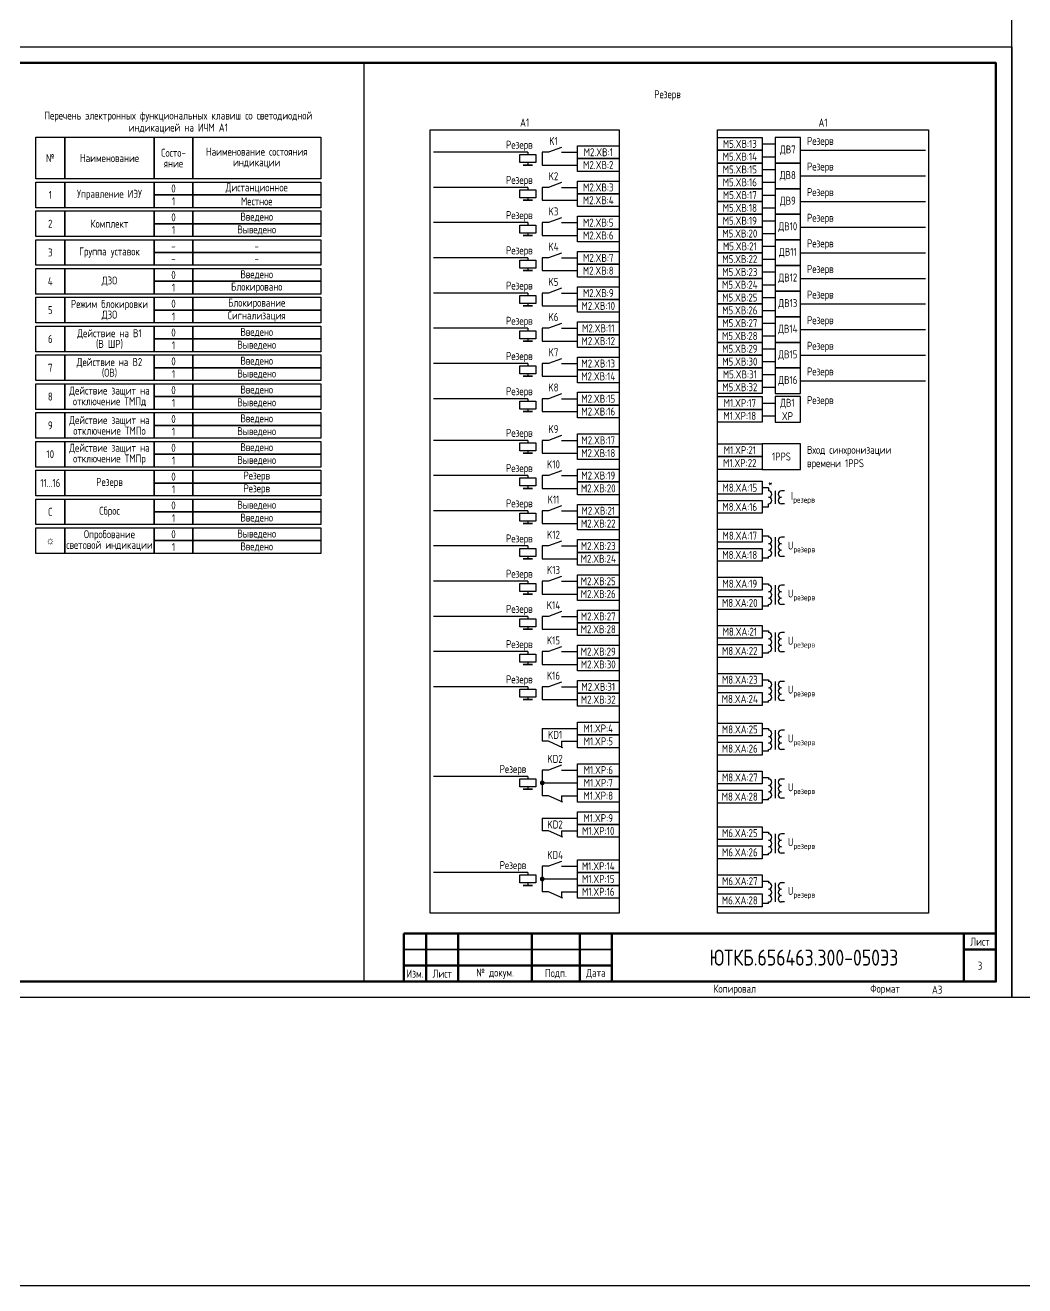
# Model space of a CAD drawing. Header units: millimetres. Extents: x -921 to 2149, y -90 to 586.
# Drawn here: x 951.7 to 1264, y -90 to 303.8 of the extents above; entities that cross this region are included whole.
import ezdxf

# ---------------------------------------------------------------- set-up
doc = ezdxf.new("R2010")
doc.units = ezdxf.units.MM
doc.styles.add('Gost_type_A', font='GOST_A.TTF')

# ---------------------------------------------------------------- blocks, each defined once
blk = doc.blocks.new('Формат_А3')
blk.add_lwpolyline([(-420, 297), (0, 297), (0, 0), (-420, 0)], close=True)
at = {"lineweight": 50}
blk.add_lwpolyline([(-400, 292), (-5, 292), (-5, 5), (-400, 5)], close=True, dxfattribs=at)
blk = doc.blocks.new('Штамп малый нижний')
at = {"lineweight": 50}
for points in [[(-185, 15), (-178, 15), (-178, 5), (-185, 5)], [(-178, 15), (-168, 15), (-168, 5), (-178, 5)], [(-168, 15), (-145, 15), (-145, 5), (-168, 5)], [(-145, 15), (-130, 15), (-130, 5), (-145, 5)], [(-130, 15), (-120, 15), (-120, 5), (-130, 5)], [(-120, 15), (-10, 15), (-10, 0), (-120, 0)], [(-10, 15), (0, 15), (0, 10), (-10, 10)], [(-10, 10), (0, 10), (0, 0), (-10, 0)], [(-185, 5), (-178, 5), (-178, 0), (-185, 0)], [(-178, 5), (-168, 5), (-168, 0), (-178, 0)], [(-168, 5), (-145, 5), (-145, 0), (-168, 0)], [(-145, 5), (-130, 5), (-130, 0), (-145, 0)], [(-130, 5), (-120, 5), (-120, 0), (-130, 0)]]:
    blk.add_lwpolyline(points, close=True, dxfattribs=at)
for points in [[(-185, 15), (-178, 15), (-178, 10), (-185, 10)], [(-178, 15), (-168, 15), (-168, 10), (-178, 10)], [(-168, 15), (-145, 15), (-145, 10), (-168, 10)], [(-145, 15), (-130, 15), (-130, 10), (-145, 10)], [(-130, 15), (-120, 15), (-120, 10), (-130, 10)], [(-185, 10), (-178, 10), (-178, 5), (-185, 5)], [(-178, 10), (-168, 10), (-168, 5), (-178, 5)], [(-168, 10), (-145, 10), (-145, 5), (-168, 5)], [(-145, 10), (-130, 10), (-130, 5), (-145, 5)], [(-130, 10), (-120, 10), (-120, 5), (-130, 5)]]:
    blk.add_lwpolyline(points, close=True)
at = {"char_height": 2.5, "style": 'Gost_type_A'}
for s, insert, width, attachment_point in [('Лист', (-5, 12.5), 10, 5), ('№ докум.', (-156.5, 2.5), 23, 5), ('Подп.', (-137.5, 2.5), 15, 5), ('Дата', (-125, 2.5), 10, 5), ('Изм.', (-181.5, 2.5), 7, 5), ('Лист', (-173, 2.5), 10, 5), ('Копировал', (-75, -2.53), 13.1202, 6), ('Формат', (-30, -2.53), 13.1202, 6)]:
    blk.add_mtext(s, dxfattribs=dict(at, insert=insert, width=width, attachment_point=attachment_point))
blk = doc.blocks.new('POINT')
at = {"const_width": 0.75}
blk.add_lwpolyline([(-0.375, 0, 1), (0.375, 0, 1)], format="xyb", close=True, dxfattribs=at)

msp = doc.modelspace()

# ---------------------------------------------------------------- linework, layer by layer
for p, q in [((1057.5, 292), (1057.5, 5)), ((1108.73, 264.09), (1079.23, 264.09)), ((1108.73, 264.09), (1108.73, 263.34)), ((1181.96, 266.69), (1185.96, 266.69)), ((1193.96, 264.69), (1232.96, 264.69)), ((1108.73, 260.84), (1108.73, 260.09)), ((1181.96, 262.69), (1185.96, 262.69)), ((1181.96, 258.69), (1185.96, 258.69)), ((1193.96, 256.69), (1232.96, 256.69)), ((1108.73, 253.09), (1079.23, 253.09)), ((1108.73, 253.09), (1108.73, 252.34)), ((1181.96, 254.69), (1185.96, 254.69)), ((1108.73, 249.84), (1108.73, 249.09)), ((1181.96, 250.69), (1185.96, 250.69)), ((1193.96, 248.69), (1232.96, 248.69)), ((1181.96, 246.69), (1185.96, 246.69)), ((1108.73, 242.09), (1079.23, 242.09)), ((1108.73, 242.09), (1108.73, 241.34)), ((1181.96, 242.69), (1185.96, 242.69)), ((1193.96, 240.69), (1232.96, 240.69)), ((1108.73, 238.84), (1108.73, 238.09)), ((1181.96, 238.69), (1185.96, 238.69)), ((1181.96, 234.69), (1185.96, 234.69)), ((1193.96, 232.69), (1232.96, 232.69)), ((1108.73, 231.09), (1079.23, 231.09)), ((1108.73, 231.09), (1108.73, 230.34)), ((1181.96, 230.69), (1185.96, 230.69)), ((1108.73, 227.84), (1108.73, 227.09)), ((1181.96, 226.69), (1185.96, 226.69)), ((1193.96, 224.69), (1232.96, 224.69)), ((1181.96, 222.69), (1185.96, 222.69)), ((1108.73, 220.09), (1079.23, 220.09)), ((1108.73, 220.09), (1108.73, 219.34)), ((1108.73, 216.84), (1108.73, 216.09)), ((1181.96, 218.69), (1185.96, 218.69)), ((1193.96, 216.69), (1232.96, 216.69)), ((1181.96, 214.69), (1185.96, 214.69)), ((1108.73, 209.09), (1079.23, 209.09)), ((1108.73, 209.09), (1108.73, 208.34)), ((1181.96, 210.69), (1185.96, 210.69)), ((1108.73, 205.84), (1108.73, 205.09)), ((1181.96, 206.69), (1185.96, 206.69)), ((1193.96, 208.69), (1232.96, 208.69)), ((1181.96, 202.69), (1185.96, 202.69)), ((1108.73, 198.09), (1079.23, 198.09)), ((1108.73, 198.09), (1108.73, 197.34)), ((1181.96, 198.69), (1185.96, 198.69)), ((1193.96, 200.69), (1232.96, 200.69)), ((1108.73, 194.84), (1108.73, 194.09)), ((1181.96, 194.69), (1185.96, 194.69)), ((1181.96, 190.69), (1185.96, 190.69)), ((1193.96, 192.69), (1232.96, 192.69)), ((1108.73, 187.09), (1079.23, 187.09)), ((1108.73, 187.09), (1108.73, 186.34)), ((1181.96, 185.74), (1185.96, 185.74)), ((1108.73, 183.84), (1108.73, 183.09)), ((1181.96, 181.74), (1185.96, 181.74)), ((1108.73, 174.09), (1079.23, 174.09)), ((1108.73, 174.09), (1108.73, 173.34)), ((1108.73, 170.84), (1108.73, 170.09)), ((1108.73, 163.09), (1079.23, 163.09)), ((1108.73, 163.09), (1108.73, 162.34)), ((1108.73, 159.84), (1108.73, 159.09)), ((1183.96, 159.3), (1181.96, 159.3)), ((1108.73, 152.09), (1079.23, 152.09)), ((1108.73, 152.09), (1108.73, 151.34)), ((1181.96, 153.3), (1183.96, 153.3)), ((1108.73, 148.84), (1108.73, 148.09)), ((1108.73, 141.09), (1079.23, 141.09)), ((1108.73, 141.09), (1108.73, 140.34)), ((1108.73, 137.84), (1108.73, 137.09)), ((1108.73, 130.09), (1079.23, 130.09)), ((1108.73, 130.09), (1108.73, 129.34)), ((1108.73, 126.84), (1108.73, 126.09)), ((1108.73, 119.09), (1079.23, 119.09)), ((1108.73, 119.09), (1108.73, 118.34)), ((1108.73, 115.84), (1108.73, 115.09)), ((1108.73, 108.09), (1079.23, 108.09)), ((1108.73, 108.09), (1108.73, 107.34)), ((1108.73, 104.84), (1108.73, 104.09)), ((1108.73, 97.09), (1079.23, 97.09)), ((1108.73, 97.09), (1108.73, 96.34)), ((1108.73, 93.84), (1108.73, 93.09)), ((1113.23, 84.09), (1113.23, 80.09)), ((1119.23, 80.09), (1119.23, 78.09)), ((1108.73, 69.09), (1079.23, 69.09)), ((1108.73, 69.09), (1108.73, 68.34)), ((1108.73, 65.84), (1108.73, 65.09)), ((1119.23, 63.09), (1119.23, 61.09)), ((1113.23, 56.09), (1113.23, 52.09)), ((1119.23, 52.09), (1119.23, 50.09)), ((1108.73, 39.07), (1079.23, 39.07)), ((1108.73, 39.07), (1108.73, 38.32)), ((1108.73, 35.82), (1108.73, 35.07)), ((1119.23, 33.07), (1119.23, 31.07))]:
    msp.add_line(p, q)
at = {"ltscale": 1.08}
for p, q in [((1115.23, 264.09), (1113.23, 264.09)), ((1113.23, 264.09), (1113.23, 260.09)), ((1119.23, 264.09), (1124.23, 264.09)), ((1113.23, 260.09), (1124.23, 260.09)), ((1115.23, 253.09), (1113.23, 253.09)), ((1113.23, 253.09), (1113.23, 249.09)), ((1119.23, 253.09), (1124.23, 253.09)), ((1113.23, 249.09), (1124.23, 249.09)), ((1115.23, 242.09), (1113.23, 242.09)), ((1113.23, 242.09), (1113.23, 238.09)), ((1119.23, 242.09), (1124.23, 242.09)), ((1113.23, 238.09), (1124.23, 238.09)), ((1115.23, 231.09), (1113.23, 231.09)), ((1113.23, 231.09), (1113.23, 227.09)), ((1119.23, 231.09), (1124.23, 231.09)), ((1113.23, 227.09), (1124.23, 227.09)), ((1115.23, 220.09), (1113.23, 220.09)), ((1113.23, 220.09), (1113.23, 216.09)), ((1119.23, 220.09), (1124.23, 220.09)), ((1113.23, 216.09), (1124.23, 216.09)), ((1115.23, 209.09), (1113.23, 209.09)), ((1113.23, 209.09), (1113.23, 205.09)), ((1119.23, 209.09), (1124.23, 209.09)), ((1113.23, 205.09), (1124.23, 205.09)), ((1115.23, 198.09), (1113.23, 198.09)), ((1113.23, 198.09), (1113.23, 194.09)), ((1119.23, 198.09), (1124.23, 198.09)), ((1113.23, 194.09), (1124.23, 194.09)), ((1115.23, 187.09), (1113.23, 187.09)), ((1113.23, 187.09), (1113.23, 183.09)), ((1119.23, 187.09), (1124.23, 187.09)), ((1113.23, 183.09), (1124.23, 183.09)), ((1115.23, 174.09), (1113.23, 174.09)), ((1113.23, 174.09), (1113.23, 170.09)), ((1119.23, 174.09), (1124.23, 174.09)), ((1113.23, 170.09), (1124.23, 170.09)), ((1115.23, 163.09), (1113.23, 163.09)), ((1113.23, 163.09), (1113.23, 159.09)), ((1119.23, 163.09), (1124.23, 163.09)), ((1113.23, 159.09), (1124.23, 159.09)), ((1115.23, 152.09), (1113.23, 152.09)), ((1113.23, 152.09), (1113.23, 148.09)), ((1119.23, 152.09), (1124.23, 152.09)), ((1113.23, 148.09), (1124.23, 148.09)), ((1115.23, 141.09), (1113.23, 141.09)), ((1113.23, 141.09), (1113.23, 137.09)), ((1119.23, 141.09), (1124.23, 141.09)), ((1113.23, 137.09), (1124.23, 137.09)), ((1115.23, 130.09), (1113.23, 130.09)), ((1113.23, 130.09), (1113.23, 126.09)), ((1119.23, 130.09), (1124.23, 130.09)), ((1113.23, 126.09), (1124.23, 126.09)), ((1115.23, 119.09), (1113.23, 119.09)), ((1113.23, 119.09), (1113.23, 115.09)), ((1119.23, 119.09), (1124.23, 119.09)), ((1113.23, 115.09), (1124.23, 115.09)), ((1115.23, 108.09), (1113.23, 108.09)), ((1113.23, 108.09), (1113.23, 104.09)), ((1119.23, 108.09), (1124.23, 108.09)), ((1113.23, 104.09), (1124.23, 104.09)), ((1115.23, 97.09), (1113.23, 97.09)), ((1113.23, 97.09), (1113.23, 93.09)), ((1119.23, 97.09), (1124.23, 97.09)), ((1113.23, 93.09), (1124.23, 93.09)), ((1113.23, 84.09), (1124.23, 84.09)), ((1115.23, 80.09), (1113.23, 80.09)), ((1119.23, 80.09), (1124.23, 80.09)), ((1115.23, 71.09), (1113.23, 71.09)), ((1113.23, 71.09), (1113.23, 63.09)), ((1119.23, 71.09), (1124.23, 71.09)), ((1113.23, 67.09), (1124.23, 67.09)), ((1115.23, 63.09), (1113.23, 63.09)), ((1119.23, 63.09), (1124.23, 63.09)), ((1113.23, 56.09), (1124.23, 56.09)), ((1115.23, 52.09), (1113.23, 52.09)), ((1119.23, 52.09), (1124.23, 52.09)), ((1115.23, 41.07), (1113.23, 41.07)), ((1113.23, 41.07), (1113.23, 33.07)), ((1119.23, 41.07), (1124.23, 41.07)), ((1113.23, 37.07), (1124.23, 37.07)), ((1115.23, 33.07), (1113.23, 33.07)), ((1119.23, 33.07), (1124.23, 33.07))]:
    msp.add_line(p, q, dxfattribs=at)
at = {"ltscale": 4.32}
for p, q in [((1119.23, 265.59), (1115.23, 264.09)), ((1119.23, 254.59), (1115.23, 253.09)), ((1119.23, 243.59), (1115.23, 242.09)), ((1119.23, 232.59), (1115.23, 231.09)), ((1119.23, 221.59), (1115.23, 220.09)), ((1119.23, 210.59), (1115.23, 209.09)), ((1119.23, 199.59), (1115.23, 198.09)), ((1119.23, 188.59), (1115.23, 187.09)), ((1119.23, 175.59), (1115.23, 174.09)), ((1119.23, 164.59), (1115.23, 163.09)), ((1119.23, 153.59), (1115.23, 152.09)), ((1119.23, 142.59), (1115.23, 141.09)), ((1119.23, 131.59), (1115.23, 130.09)), ((1119.23, 120.59), (1115.23, 119.09)), ((1119.23, 109.59), (1115.23, 108.09)), ((1119.23, 98.59), (1115.23, 97.09)), ((1119.62, 78.09), (1115.23, 80.09)), ((1119.23, 72.59), (1115.23, 71.09)), ((1119.62, 61.09), (1115.23, 63.09)), ((1119.62, 50.09), (1115.23, 52.09)), ((1119.23, 42.57), (1115.23, 41.07)), ((1119.62, 31.07), (1115.23, 33.07))]:
    msp.add_line(p, q, dxfattribs=at)
at = {"ltscale": 4}
for p, q in [((1183.96, 159.3), (1183.96, 158.3)), ((1183.96, 158.8), (1183.96, 158.3)), ((1185.96, 158.3), (1185.96, 154.3)), ((1185.96, 158.3), (1185.96, 154.3)), ((1188.96, 158.3), (1187.96, 158.3)), ((1188.96, 158.3), (1187.96, 158.3)), ((1183.96, 153.3), (1183.96, 154.3)), ((1188.96, 154.3), (1187.96, 154.3)), ((1188.96, 154.3), (1187.96, 154.3)), ((1181.96, 144.3), (1183.96, 144.3)), ((1183.96, 144.3), (1183.96, 143.8)), ((1183.96, 144.3), (1183.96, 143.8)), ((1185.96, 143.8), (1185.96, 139.8)), ((1185.96, 141.8), (1185.96, 137.8)), ((1188.96, 143.8), (1187.96, 143.8)), ((1183.96, 137.3), (1181.96, 137.3)), ((1183.96, 137.3), (1183.96, 137.8)), ((1188.96, 137.8), (1187.96, 137.8)), ((1181.96, 129.3), (1183.96, 129.3)), ((1183.96, 129.3), (1183.96, 128.8)), ((1183.96, 129.3), (1183.96, 128.8)), ((1185.96, 128.8), (1185.96, 124.8)), ((1185.96, 126.8), (1185.96, 122.8)), ((1188.96, 128.8), (1187.96, 128.8)), ((1183.96, 122.3), (1181.96, 122.3)), ((1183.96, 122.3), (1183.96, 122.8)), ((1188.96, 122.8), (1187.96, 122.8)), ((1181.96, 114.56), (1183.96, 114.56)), ((1183.96, 114.56), (1183.96, 114.06)), ((1183.96, 114.56), (1183.96, 114.06)), ((1185.96, 114.06), (1185.96, 110.06)), ((1185.96, 112.06), (1185.96, 108.06)), ((1188.96, 114.06), (1187.96, 114.06)), ((1183.96, 107.56), (1181.96, 107.56)), ((1183.96, 107.56), (1183.96, 108.06)), ((1188.96, 108.06), (1187.96, 108.06)), ((1181.96, 99.3), (1183.96, 99.3)), ((1183.96, 99.3), (1183.96, 98.8)), ((1183.96, 99.3), (1183.96, 98.8)), ((1185.96, 98.8), (1185.96, 94.8)), ((1188.96, 98.8), (1187.96, 98.8)), ((1185.96, 96.8), (1185.96, 92.8)), ((1183.96, 92.3), (1181.96, 92.3)), ((1183.96, 92.3), (1183.96, 92.8)), ((1188.96, 92.8), (1187.96, 92.8)), ((1181.96, 84.04), (1183.96, 84.04)), ((1183.96, 84.04), (1183.96, 83.54)), ((1183.96, 84.04), (1183.96, 83.54)), ((1185.96, 83.54), (1185.96, 79.54)), ((1188.96, 83.54), (1187.96, 83.54)), ((1185.96, 81.54), (1185.96, 77.54)), ((1183.96, 77.04), (1181.96, 77.04)), ((1183.96, 77.04), (1183.96, 77.54)), ((1188.96, 77.54), (1187.96, 77.54)), ((1181.96, 68.79), (1183.96, 68.79)), ((1183.96, 68.79), (1183.96, 68.29)), ((1183.96, 68.79), (1183.96, 68.29)), ((1185.96, 68.29), (1185.96, 64.29)), ((1188.96, 68.29), (1187.96, 68.29)), ((1185.96, 66.29), (1185.96, 62.29)), ((1183.96, 61.79), (1181.96, 61.79)), ((1183.96, 61.79), (1183.96, 62.29)), ((1188.96, 62.29), (1187.96, 62.29)), ((1181.96, 51.65), (1183.96, 51.65)), ((1183.96, 51.65), (1183.96, 51.15)), ((1183.96, 51.65), (1183.96, 51.15)), ((1185.96, 51.15), (1185.96, 47.15)), ((1185.96, 49.15), (1185.96, 45.15)), ((1188.96, 51.15), (1187.96, 51.15)), ((1183.96, 44.65), (1181.96, 44.65)), ((1183.96, 44.65), (1183.96, 45.15)), ((1188.96, 45.15), (1187.96, 45.15)), ((1181.96, 36.4), (1183.96, 36.4)), ((1183.96, 36.4), (1183.96, 35.9)), ((1183.96, 36.4), (1183.96, 35.9)), ((1185.96, 35.9), (1185.96, 31.9)), ((1188.96, 35.9), (1187.96, 35.9)), ((1185.96, 33.9), (1185.96, 29.9)), ((1183.96, 29.4), (1181.96, 29.4)), ((1183.96, 29.4), (1183.96, 29.9)), ((1188.96, 29.9), (1187.96, 29.9))]:
    msp.add_line(p, q, dxfattribs=at)
for points in [[(-920.84, 586), (2149.4, 586), (2149.4, -90), (-920.84, -90)], [(1557, 420), (1557, 0), (1260, 0), (1260, 420)], [(955.01, 268.76), (964.01, 268.76), (964.01, 255.76), (955.01, 255.76)], [(964.01, 268.76), (992.01, 268.76), (992.01, 255.76), (964.01, 255.76)], [(992.01, 268.76), (1004.01, 268.76), (1004.01, 255.76), (992.01, 255.76)], [(1004.01, 268.76), (1044.01, 268.76), (1044.01, 255.76), (1004.01, 255.76)], [(1078.23, 271.09), (1137.23, 271.09), (1137.23, 26.4), (1078.23, 26.4)], [(1167.96, 271.09), (1233.96, 271.09), (1233.96, 26.4), (1167.96, 26.4)], [(1167.96, 268.69), (1181.96, 268.69), (1181.96, 264.69), (1167.96, 264.69)], [(1124.23, 266.09), (1137.23, 266.09), (1137.23, 262.09), (1124.23, 262.09)], [(1167.96, 264.69), (1181.96, 264.69), (1181.96, 260.69), (1167.96, 260.69)], [(1111.23, 263.34), (1111.23, 260.84), (1106.23, 260.84), (1106.23, 263.34)], [(1110.23, 260.09), (1107.23, 260.09)], [(1124.23, 262.09), (1137.23, 262.09), (1137.23, 258.09), (1124.23, 258.09)], [(1167.96, 260.69), (1181.96, 260.69), (1181.96, 256.69), (1167.96, 256.69)], [(1167.96, 256.69), (1181.96, 256.69), (1181.96, 252.69), (1167.96, 252.69)], [(955.01, 254.76), (964.01, 254.76), (964.01, 246.76), (955.01, 246.76)], [(964.01, 254.76), (992.01, 254.76), (992.01, 246.76), (964.01, 246.76)], [(992.01, 254.76), (1004.01, 254.76), (1004.01, 250.76), (992.01, 250.76)], [(1004.01, 254.76), (1044.01, 254.76), (1044.01, 250.76), (1004.01, 250.76)], [(1111.23, 252.34), (1111.23, 249.84), (1106.23, 249.84), (1106.23, 252.34)], [(1124.23, 255.09), (1137.23, 255.09), (1137.23, 251.09), (1124.23, 251.09)], [(1167.96, 252.69), (1181.96, 252.69), (1181.96, 248.69), (1167.96, 248.69)], [(992.01, 250.76), (1004.01, 250.76), (1004.01, 246.76), (992.01, 246.76)], [(1004.01, 250.76), (1044.01, 250.76), (1044.01, 246.76), (1004.01, 246.76)], [(1110.23, 249.09), (1107.23, 249.09)], [(1124.23, 251.09), (1137.23, 251.09), (1137.23, 247.09), (1124.23, 247.09)], [(1167.96, 248.69), (1181.96, 248.69), (1181.96, 244.69), (1167.96, 244.69)], [(955.01, 245.76), (964.01, 245.76), (964.01, 237.76), (955.01, 237.76)], [(964.01, 245.76), (992.01, 245.76), (992.01, 237.76), (964.01, 237.76)], [(992.01, 245.76), (1004.01, 245.76), (1004.01, 241.76), (992.01, 241.76)], [(1004.01, 245.76), (1044.01, 245.76), (1044.01, 241.76), (1004.01, 241.76)], [(1167.96, 244.69), (1181.96, 244.69), (1181.96, 240.69), (1167.96, 240.69)], [(992.01, 241.76), (1004.01, 241.76), (1004.01, 237.76), (992.01, 237.76)], [(1004.01, 241.76), (1044.01, 241.76), (1044.01, 237.76), (1004.01, 237.76)], [(1111.23, 241.34), (1111.23, 238.84), (1106.23, 238.84), (1106.23, 241.34)], [(1124.23, 244.09), (1137.23, 244.09), (1137.23, 240.09), (1124.23, 240.09)], [(1167.96, 240.69), (1181.96, 240.69), (1181.96, 236.69), (1167.96, 236.69)], [(955.01, 236.76), (964.01, 236.76), (964.01, 228.76), (955.01, 228.76)], [(964.01, 236.76), (992.01, 236.76), (992.01, 228.76), (964.01, 228.76)], [(992.01, 236.76), (1004.01, 236.76), (1004.01, 232.76), (992.01, 232.76)], [(1004.01, 236.76), (1044.01, 236.76), (1044.01, 232.76), (1004.01, 232.76)], [(1110.23, 238.09), (1107.23, 238.09)], [(1124.23, 240.09), (1137.23, 240.09), (1137.23, 236.09), (1124.23, 236.09)], [(1167.96, 236.69), (1181.96, 236.69), (1181.96, 232.69), (1167.96, 232.69)], [(992.01, 232.76), (1004.01, 232.76), (1004.01, 228.76), (992.01, 228.76)], [(1004.01, 232.76), (1044.01, 232.76), (1044.01, 228.76), (1004.01, 228.76)], [(1124.23, 233.09), (1137.23, 233.09), (1137.23, 229.09), (1124.23, 229.09)], [(1167.96, 232.69), (1181.96, 232.69), (1181.96, 228.69), (1167.96, 228.69)], [(1111.23, 230.34), (1111.23, 227.84), (1106.23, 227.84), (1106.23, 230.34)], [(1124.23, 229.09), (1137.23, 229.09), (1137.23, 225.09), (1124.23, 225.09)], [(1167.96, 228.69), (1181.96, 228.69), (1181.96, 224.69), (1167.96, 224.69)], [(955.01, 227.76), (964.01, 227.76), (964.01, 219.76), (955.01, 219.76)], [(964.01, 227.76), (992.01, 227.76), (992.01, 219.76), (964.01, 219.76)], [(992.01, 227.76), (1004.01, 227.76), (1004.01, 223.76), (992.01, 223.76)], [(1004.01, 227.76), (1044.01, 227.76), (1044.01, 223.76), (1004.01, 223.76)], [(1110.23, 227.09), (1107.23, 227.09)], [(1167.96, 224.69), (1181.96, 224.69), (1181.96, 220.69), (1167.96, 220.69)], [(992.01, 223.76), (1004.01, 223.76), (1004.01, 219.76), (992.01, 219.76)], [(1004.01, 223.76), (1044.01, 223.76), (1044.01, 219.76), (1004.01, 219.76)], [(1124.23, 222.09), (1137.23, 222.09), (1137.23, 218.09), (1124.23, 218.09)], [(1167.96, 220.69), (1181.96, 220.69), (1181.96, 216.69), (1167.96, 216.69)], [(955.01, 218.76), (964.01, 218.76), (964.01, 210.76), (955.01, 210.76)], [(964.01, 218.76), (992.01, 218.76), (992.01, 210.76), (964.01, 210.76)], [(992.01, 218.76), (1004.01, 218.76), (1004.01, 214.76), (992.01, 214.76)], [(1004.01, 218.76), (1044.01, 218.76), (1044.01, 214.76), (1004.01, 214.76)], [(1111.23, 219.34), (1111.23, 216.84), (1106.23, 216.84), (1106.23, 219.34)], [(1124.23, 218.09), (1137.23, 218.09), (1137.23, 214.09), (1124.23, 214.09)], [(1167.96, 216.69), (1181.96, 216.69), (1181.96, 212.69), (1167.96, 212.69)], [(992.01, 214.76), (1004.01, 214.76), (1004.01, 210.76), (992.01, 210.76)], [(1004.01, 214.76), (1044.01, 214.76), (1044.01, 210.76), (1004.01, 210.76)], [(1110.23, 216.09), (1107.23, 216.09)], [(1167.96, 212.69), (1181.96, 212.69), (1181.96, 208.69), (1167.96, 208.69)], [(955.01, 209.76), (964.01, 209.76), (964.01, 201.76), (955.01, 201.76)], [(964.01, 209.76), (992.01, 209.76), (992.01, 201.76), (964.01, 201.76)], [(992.01, 209.76), (1004.01, 209.76), (1004.01, 205.76), (992.01, 205.76)], [(1004.01, 209.76), (1044.01, 209.76), (1044.01, 205.76), (1004.01, 205.76)], [(1124.23, 211.09), (1137.23, 211.09), (1137.23, 207.09), (1124.23, 207.09)], [(992.01, 205.76), (1004.01, 205.76), (1004.01, 201.76), (992.01, 201.76)], [(1004.01, 205.76), (1044.01, 205.76), (1044.01, 201.76), (1004.01, 201.76)], [(1111.23, 208.34), (1111.23, 205.84), (1106.23, 205.84), (1106.23, 208.34)], [(1110.23, 205.09), (1107.23, 205.09)], [(1124.23, 207.09), (1137.23, 207.09), (1137.23, 203.09), (1124.23, 203.09)], [(1167.96, 208.69), (1181.96, 208.69), (1181.96, 204.69), (1167.96, 204.69)], [(1167.96, 204.69), (1181.96, 204.69), (1181.96, 200.69), (1167.96, 200.69)], [(955.01, 200.76), (964.01, 200.76), (964.01, 192.76), (955.01, 192.76)], [(964.01, 200.76), (992.01, 200.76), (992.01, 192.76), (964.01, 192.76)], [(992.01, 200.76), (1004.01, 200.76), (1004.01, 196.76), (992.01, 196.76)], [(1004.01, 200.76), (1044.01, 200.76), (1044.01, 196.76), (1004.01, 196.76)], [(1111.23, 197.34), (1111.23, 194.84), (1106.23, 194.84), (1106.23, 197.34)], [(1124.23, 200.09), (1137.23, 200.09), (1137.23, 196.09), (1124.23, 196.09)], [(1167.96, 200.69), (1181.96, 200.69), (1181.96, 196.69), (1167.96, 196.69)], [(992.01, 196.76), (1004.01, 196.76), (1004.01, 192.76), (992.01, 192.76)], [(1004.01, 196.76), (1044.01, 196.76), (1044.01, 192.76), (1004.01, 192.76)], [(1110.23, 194.09), (1107.23, 194.09)], [(1124.23, 196.09), (1137.23, 196.09), (1137.23, 192.09), (1124.23, 192.09)], [(1167.96, 196.69), (1181.96, 196.69), (1181.96, 192.69), (1167.96, 192.69)], [(955.01, 191.76), (964.01, 191.76), (964.01, 183.76), (955.01, 183.76)], [(964.01, 191.76), (992.01, 191.76), (992.01, 183.76), (964.01, 183.76)], [(992.01, 191.76), (1004.01, 191.76), (1004.01, 187.76), (992.01, 187.76)], [(1004.01, 191.76), (1044.01, 191.76), (1044.01, 187.76), (1004.01, 187.76)], [(1124.23, 189.09), (1137.23, 189.09), (1137.23, 185.09), (1124.23, 185.09)], [(1167.96, 192.69), (1181.96, 192.69), (1181.96, 188.69), (1167.96, 188.69)], [(992.01, 187.76), (1004.01, 187.76), (1004.01, 183.76), (992.01, 183.76)], [(1004.01, 187.76), (1044.01, 187.76), (1044.01, 183.76), (1004.01, 183.76)], [(1111.23, 186.34), (1111.23, 183.84), (1106.23, 183.84), (1106.23, 186.34)], [(1124.23, 185.09), (1137.23, 185.09), (1137.23, 181.09), (1124.23, 181.09)], [(1167.96, 187.74), (1181.96, 187.74), (1181.96, 183.74), (1167.96, 183.74)], [(955.01, 182.76), (964.01, 182.76), (964.01, 174.76), (955.01, 174.76)], [(964.01, 182.76), (992.01, 182.76), (992.01, 174.76), (964.01, 174.76)], [(992.01, 182.76), (1004.01, 182.76), (1004.01, 178.76), (992.01, 178.76)], [(1004.01, 182.76), (1044.01, 182.76), (1044.01, 178.76), (1004.01, 178.76)], [(1110.23, 183.09), (1107.23, 183.09)], [(1167.96, 183.74), (1181.96, 183.74), (1181.96, 179.74), (1167.96, 179.74)], [(992.01, 178.76), (1004.01, 178.76), (1004.01, 174.76), (992.01, 174.76)], [(1004.01, 178.76), (1044.01, 178.76), (1044.01, 174.76), (1004.01, 174.76)], [(955.01, 173.76), (964.01, 173.76), (964.01, 165.76), (955.01, 165.76)], [(964.01, 173.76), (992.01, 173.76), (992.01, 165.76), (964.01, 165.76)], [(992.01, 173.76), (1004.01, 173.76), (1004.01, 169.76), (992.01, 169.76)], [(1004.01, 173.76), (1044.01, 173.76), (1044.01, 169.76), (1004.01, 169.76)], [(1111.23, 173.34), (1111.23, 170.84), (1106.23, 170.84), (1106.23, 173.34)], [(1124.23, 176.09), (1137.23, 176.09), (1137.23, 172.09), (1124.23, 172.09)], [(992.01, 169.76), (1004.01, 169.76), (1004.01, 165.76), (992.01, 165.76)], [(1004.01, 169.76), (1044.01, 169.76), (1044.01, 165.76), (1004.01, 165.76)], [(1110.23, 170.09), (1107.23, 170.09)], [(1124.23, 172.09), (1137.23, 172.09), (1137.23, 168.09), (1124.23, 168.09)], [(1167.96, 173.02), (1181.96, 173.02), (1181.96, 169.02), (1167.96, 169.02)], [(1167.96, 169.02), (1181.96, 169.02), (1181.96, 165.02), (1167.96, 165.02)], [(955.01, 164.76), (964.01, 164.76), (964.01, 156.76), (955.01, 156.76)], [(964.01, 164.76), (992.01, 164.76), (992.01, 156.76), (964.01, 156.76)], [(992.01, 164.76), (1004.01, 164.76), (1004.01, 160.76), (992.01, 160.76)], [(1004.01, 164.76), (1044.01, 164.76), (1044.01, 160.76), (1004.01, 160.76)], [(1111.23, 162.34), (1111.23, 159.84), (1106.23, 159.84), (1106.23, 162.34)], [(1124.23, 165.09), (1137.23, 165.09), (1137.23, 161.09), (1124.23, 161.09)], [(992.01, 160.76), (1004.01, 160.76), (1004.01, 156.76), (992.01, 156.76)], [(1004.01, 160.76), (1044.01, 160.76), (1044.01, 156.76), (1004.01, 156.76)], [(1110.23, 159.09), (1107.23, 159.09)], [(1124.23, 161.09), (1137.23, 161.09), (1137.23, 157.09), (1124.23, 157.09)], [(1167.96, 161.3), (1181.96, 161.3), (1181.96, 157.3), (1167.96, 157.3)], [(955.01, 155.76), (964.01, 155.76), (964.01, 147.76), (955.01, 147.76)], [(964.01, 155.76), (992.01, 155.76), (992.01, 147.76), (964.01, 147.76)], [(992.01, 155.76), (1004.01, 155.76), (1004.01, 151.76), (992.01, 151.76)], [(1004.01, 155.76), (1044.01, 155.76), (1044.01, 151.76), (1004.01, 151.76)], [(1124.23, 154.09), (1137.23, 154.09), (1137.23, 150.09), (1124.23, 150.09)], [(1167.96, 155.3), (1181.96, 155.3), (1181.96, 151.3), (1167.96, 151.3)], [(992.01, 151.76), (1004.01, 151.76), (1004.01, 147.76), (992.01, 147.76)], [(1004.01, 151.76), (1044.01, 151.76), (1044.01, 147.76), (1004.01, 147.76)], [(1111.23, 151.34), (1111.23, 148.84), (1106.23, 148.84), (1106.23, 151.34)], [(1124.23, 150.09), (1137.23, 150.09), (1137.23, 146.09), (1124.23, 146.09)], [(955.01, 146.76), (964.01, 146.76), (964.01, 138.76), (955.01, 138.76)], [(964.01, 146.76), (992.01, 146.76), (992.01, 138.76), (964.01, 138.76)], [(992.01, 146.76), (1004.01, 146.76), (1004.01, 142.76), (992.01, 142.76)], [(1004.01, 146.76), (1044.01, 146.76), (1044.01, 142.76), (1004.01, 142.76)], [(1110.23, 148.09), (1107.23, 148.09)], [(1167.96, 146.3), (1181.96, 146.3), (1181.96, 142.3), (1167.96, 142.3)], [(992.01, 142.76), (1004.01, 142.76), (1004.01, 138.76), (992.01, 138.76)], [(1004.01, 142.76), (1044.01, 142.76), (1044.01, 138.76), (1004.01, 138.76)], [(1124.23, 143.09), (1137.23, 143.09), (1137.23, 139.09), (1124.23, 139.09)], [(1111.23, 140.34), (1111.23, 137.84), (1106.23, 137.84), (1106.23, 140.34)], [(1124.23, 139.09), (1137.23, 139.09), (1137.23, 135.09), (1124.23, 135.09)], [(1167.96, 140.3), (1181.96, 140.3), (1181.96, 136.3), (1167.96, 136.3)], [(1110.23, 137.09), (1107.23, 137.09)], [(1124.23, 132.09), (1137.23, 132.09), (1137.23, 128.09), (1124.23, 128.09)], [(1167.96, 131.3), (1181.96, 131.3), (1181.96, 127.3), (1167.96, 127.3)], [(1111.23, 129.34), (1111.23, 126.84), (1106.23, 126.84), (1106.23, 129.34)], [(1110.23, 126.09), (1107.23, 126.09)], [(1124.23, 128.09), (1137.23, 128.09), (1137.23, 124.09), (1124.23, 124.09)], [(1167.96, 125.3), (1181.96, 125.3), (1181.96, 121.3), (1167.96, 121.3)], [(1111.23, 118.34), (1111.23, 115.84), (1106.23, 115.84), (1106.23, 118.34)], [(1124.23, 121.09), (1137.23, 121.09), (1137.23, 117.09), (1124.23, 117.09)], [(1110.23, 115.09), (1107.23, 115.09)], [(1124.23, 117.09), (1137.23, 117.09), (1137.23, 113.09), (1124.23, 113.09)], [(1167.96, 116.3), (1181.96, 116.3), (1181.96, 112.3), (1167.96, 112.3)], [(1167.96, 110.3), (1181.96, 110.3), (1181.96, 106.3), (1167.96, 106.3)], [(1111.23, 107.34), (1111.23, 104.84), (1106.23, 104.84), (1106.23, 107.34)], [(1124.23, 110.09), (1137.23, 110.09), (1137.23, 106.09), (1124.23, 106.09)], [(1110.23, 104.09), (1107.23, 104.09)], [(1124.23, 106.09), (1137.23, 106.09), (1137.23, 102.09), (1124.23, 102.09)], [(1124.23, 99.09), (1137.23, 99.09), (1137.23, 95.09), (1124.23, 95.09)], [(1167.96, 101.3), (1181.96, 101.3), (1181.96, 97.3), (1167.96, 97.3)], [(1111.23, 96.34), (1111.23, 93.84), (1106.23, 93.84), (1106.23, 96.34)], [(1124.23, 95.09), (1137.23, 95.09), (1137.23, 91.09), (1124.23, 91.09)], [(1167.96, 95.3), (1181.96, 95.3), (1181.96, 91.3), (1167.96, 91.3)], [(1110.23, 93.09), (1107.23, 93.09)], [(1124.23, 86.09), (1137.23, 86.09), (1137.23, 82.09), (1124.23, 82.09)], [(1167.96, 85.79), (1181.96, 85.79), (1181.96, 81.79), (1167.96, 81.79)], [(1124.23, 82.09), (1137.23, 82.09), (1137.23, 78.09), (1124.23, 78.09)], [(1167.96, 79.79), (1181.96, 79.79), (1181.96, 75.79), (1167.96, 75.79)], [(1124.23, 73.09), (1137.23, 73.09), (1137.23, 69.09), (1124.23, 69.09)], [(1111.23, 68.34), (1111.23, 65.84), (1106.23, 65.84), (1106.23, 68.34)], [(1124.23, 69.09), (1137.23, 69.09), (1137.23, 65.09), (1124.23, 65.09)], [(1167.96, 70.79), (1181.96, 70.79), (1181.96, 66.79), (1167.96, 66.79)], [(1110.23, 65.09), (1107.23, 65.09)], [(1124.23, 65.09), (1137.23, 65.09), (1137.23, 61.09), (1124.23, 61.09)], [(1167.96, 64.79), (1181.96, 64.79), (1181.96, 60.79), (1167.96, 60.79)], [(1124.23, 58.09), (1137.23, 58.09), (1137.23, 54.09), (1124.23, 54.09)], [(1124.23, 54.09), (1137.23, 54.09), (1137.23, 50.09), (1124.23, 50.09)], [(1167.96, 53.4), (1181.96, 53.4), (1181.96, 49.4), (1167.96, 49.4)], [(1167.96, 47.4), (1181.96, 47.4), (1181.96, 43.4), (1167.96, 43.4)], [(1124.23, 43.07), (1137.23, 43.07), (1137.23, 39.07), (1124.23, 39.07)], [(1111.23, 38.32), (1111.23, 35.82), (1106.23, 35.82), (1106.23, 38.32)], [(1124.23, 39.07), (1137.23, 39.07), (1137.23, 35.07), (1124.23, 35.07)], [(1167.96, 38.4), (1181.96, 38.4), (1181.96, 34.4), (1167.96, 34.4)], [(1110.23, 35.07), (1107.23, 35.07)], [(1124.23, 35.07), (1137.23, 35.07), (1137.23, 31.07), (1124.23, 31.07)], [(1167.96, 32.4), (1181.96, 32.4), (1181.96, 28.4), (1167.96, 28.4)]]:
    msp.add_lwpolyline(points, close=True)
for points in [[(1185.96, 260.69), (1193.96, 260.69), (1193.96, 268.69), (1185.96, 268.69)], [(1185.96, 252.69), (1193.96, 252.69), (1193.96, 260.69), (1185.96, 260.69)], [(1185.96, 244.69), (1193.96, 244.69), (1193.96, 252.69), (1185.96, 252.69)], [(1185.96, 236.69), (1193.96, 236.69), (1193.96, 244.69), (1185.96, 244.69)], [(1185.96, 228.69), (1193.96, 228.69), (1193.96, 236.69), (1185.96, 236.69)], [(1185.96, 220.69), (1193.96, 220.69), (1193.96, 228.69), (1185.96, 228.69)], [(1185.96, 212.69), (1193.96, 212.69), (1193.96, 220.69), (1185.96, 220.69)], [(1185.96, 204.69), (1193.96, 204.69), (1193.96, 212.69), (1185.96, 212.69)], [(1185.96, 196.69), (1193.96, 196.69), (1193.96, 204.69), (1185.96, 204.69)], [(1185.96, 188.69), (1193.96, 188.69), (1193.96, 196.69), (1185.96, 196.69)], [(1185.96, 179.74), (1193.96, 179.74), (1193.96, 187.74), (1185.96, 187.74)], [(1181.96, 165.02), (1193.96, 165.02), (1193.96, 173.02), (1181.96, 173.02)]]:
    msp.add_lwpolyline(points, close=True, dxfattribs=at)
for centre, start, end in [((1183.96, 157.3), 270, 90), ((1183.96, 157.3), 270, 90), ((1187.96, 157.3), 90, 270), ((1187.96, 157.3), 90, 270), ((1183.96, 155.3), 270, 90), ((1183.96, 155.3), 270, 90), ((1187.96, 155.3), 90, 270), ((1187.96, 155.3), 90, 270), ((1183.96, 142.8), 270, 90), ((1183.96, 140.8), 270, 90), ((1187.96, 142.8), 90, 270), ((1187.96, 142.8), 90, 270), ((1187.96, 140.8), 90, 270), ((1187.96, 140.8), 90, 270), ((1183.96, 138.8), 270, 90), ((1187.96, 138.8), 90, 270), ((1183.96, 127.8), 270, 90), ((1183.96, 125.8), 270, 90), ((1187.96, 127.8), 90, 270), ((1187.96, 127.8), 90, 270), ((1187.96, 125.8), 90, 270), ((1187.96, 125.8), 90, 270), ((1183.96, 123.8), 270, 90), ((1187.96, 123.8), 90, 270), ((1183.96, 113.06), 270, 90), ((1183.96, 111.06), 270, 90), ((1187.96, 113.06), 90, 270), ((1187.96, 113.06), 90, 270), ((1187.96, 111.06), 90, 270), ((1187.96, 111.06), 90, 270), ((1183.96, 109.06), 270, 90), ((1187.96, 109.06), 90, 270), ((1183.96, 97.8), 270, 90), ((1187.96, 97.8), 90, 270), ((1187.96, 97.8), 90, 270), ((1183.96, 95.8), 270, 90), ((1183.96, 93.8), 270, 90), ((1187.96, 95.8), 90, 270), ((1187.96, 95.8), 90, 270), ((1187.96, 93.8), 90, 270), ((1183.96, 82.54), 270, 90), ((1187.96, 82.54), 90, 270), ((1187.96, 82.54), 90, 270), ((1183.96, 80.54), 270, 90), ((1183.96, 78.54), 270, 90), ((1187.96, 80.54), 90, 270), ((1187.96, 80.54), 90, 270), ((1187.96, 78.54), 90, 270), ((1183.96, 67.29), 270, 90), ((1187.96, 67.29), 90, 270), ((1187.96, 67.29), 90, 270), ((1183.96, 65.29), 270, 90), ((1183.96, 63.29), 270, 90), ((1187.96, 65.29), 90, 270), ((1187.96, 65.29), 90, 270), ((1187.96, 63.29), 90, 270), ((1183.96, 50.15), 270, 90), ((1183.96, 48.15), 270, 90), ((1187.96, 50.15), 90, 270), ((1187.96, 50.15), 90, 270), ((1187.96, 48.15), 90, 270), ((1187.96, 48.15), 90, 270), ((1183.96, 46.15), 270, 90), ((1187.96, 46.15), 90, 270), ((1183.96, 34.9), 270, 90), ((1187.96, 34.9), 90, 270), ((1187.96, 34.9), 90, 270), ((1183.96, 32.9), 270, 90), ((1183.96, 30.9), 270, 90), ((1187.96, 32.9), 90, 270), ((1187.96, 32.9), 90, 270), ((1187.96, 30.9), 90, 270)]:
    msp.add_arc(centre, 1, start, end, dxfattribs=at)

# ---------------------------------------------------------------- block references
at = {"color": 1}
for name, p in [('Формат_А3', (1260, 0)), ('Штамп малый нижний', (1255, 5))]:
    msp.add_blockref(name, p, dxfattribs=at)
for p in [(1113.23, 67.09), (1113.23, 37.07)]:
    msp.add_blockref('POINT', p)

# ---------------------------------------------------------------- texts
at = {"lineweight": 25, "insert": (1152.35, 281.85), "char_height": 2.5, "width": 395, "attachment_point": 5, "line_spacing_factor": 0.9, "style": 'Gost_type_A'}
msp.add_mtext('Резерв', dxfattribs=at)
at = {"char_height": 2.5, "style": 'Gost_type_A'}
for s, insert, width, attachment_point, line_spacing_factor in [('Перечень электронных функциональных клавиш со светодиодной индикацией на ИЧМ A1', (999.51, 269.86), 89, 8, 0.9), ('A1', (1107.73, 272.09), 59, 8, 0.9), ('A1', (1200.96, 272.09), 66, 8, 0.9), ('Состо- яние', (998.01, 262.26), 12, 5, 0.8), ('Наименование состояния индикации ', (1024.01, 262.26), 40, 5, 0.8), ('№ ', (959.51, 262.26), 9, 5, 0.8), ('Наименование ', (978.01, 262.26), 28, 5, 0.8), ('1', (959.51, 250.76), 9, 5, 0.8), ('Управление ИЭУ', (978.01, 250.76), 28, 5, 0.8), ('0', (998.01, 252.76), 12, 5, 0.8), ('Дистанционное', (1024.01, 252.76), 40, 5, 0.8), ('1', (998.01, 248.76), 12, 5, 0.8), ('Местное', (1024.01, 248.76), 40, 5, 0.8), ('0', (998.01, 243.76), 12, 5, 0.8), ('Введено', (1024.01, 243.76), 40, 5, 0.8), ('2', (959.51, 241.76), 9, 5, 0.8), ('Комплект', (978.01, 241.76), 28, 5, 0.8), ('1', (998.01, 239.76), 12, 5, 0.8), ('Выведено', (1024.01, 239.76), 40, 5, 0.8), ('3', (959.51, 232.76), 9, 5, 0.8), ('4', (959.51, 223.76), 9, 5, 0.8), ('ДЗО', (978.01, 223.76), 28, 5, 0.8), ('0', (998.01, 225.76), 12, 5, 0.8), ('Введено', (1024.01, 225.76), 40, 5, 0.8), ('1', (998.01, 221.76), 12, 5, 0.8), ('Блокировано', (1024.01, 221.76), 40, 5, 0.8), ('Режим блокировки ДЗО', (978.01, 214.76), 28, 5, 0.8), ('0', (998.01, 216.76), 12, 5, 0.8), ('Блокирование ', (1024.01, 216.76), 40, 5, 0.8), ('5', (959.51, 214.76), 9, 5, 0.8), ('1', (998.01, 212.76), 12, 5, 0.8), ('Сигнализация', (1024.01, 212.76), 40, 5, 0.8), ('6', (959.51, 205.76), 9, 5, 0.8), ('7', (959.51, 196.76), 9, 5, 0.8), ('{\\C0;Действие на В2 \\P(ОВ)}', (978.01, 196.76), 28, 5, 0.8), ('0', (998.01, 198.76), 12, 5, 0.8), ('Введено', (1024.01, 198.76), 40, 5, 0.8), ('1', (998.01, 194.76), 12, 5, 0.8), ('Выведено', (1024.01, 194.76), 40, 5, 0.8), ('8', (959.51, 187.76), 9, 5, 0.8), ('{\\C0;Действие защит на отключение ТМПд}', (978.01, 187.76), 28, 5, 0.8), ('0', (998.01, 189.76), 12, 5, 0.8), ('Введено', (1024.01, 189.76), 40, 5, 0.8), ('1', (998.01, 185.76), 12, 5, 0.8), ('Выведено', (1024.01, 185.76), 40, 5, 0.8), ('{\\C0;Действие защит на отключение ТМПо}', (978.01, 178.76), 28, 5, 0.8), ('0', (998.01, 180.76), 12, 5, 0.8), ('Введено', (1024.01, 180.76), 40, 5, 0.8), ('9', (959.51, 178.76), 9, 5, 0.8), ('1', (998.01, 176.76), 12, 5, 0.8), ('Выведено', (1024.01, 176.76), 40, 5, 0.8), ('10', (959.51, 169.76), 9, 5, 0.8), ('{\\C0;Действие защит на отключение ТМПр}', (978.01, 169.76), 28, 5, 0.8), ('0', (998.01, 171.76), 12, 5, 0.8), ('Введено', (1024.01, 171.76), 40, 5, 0.8), ('1', (998.01, 167.76), 12, 5, 0.8), ('Выведено', (1024.01, 167.76), 40, 5, 0.8), ('11...16', (959.51, 160.76), 9, 5, 0.8), ('Резерв', (978.01, 160.76), 28, 5, 0.8), ('0', (998.01, 162.76), 12, 5, 0.8), ('Резерв', (1024.01, 162.76), 40, 5, 0.8), ('1', (998.01, 158.76), 12, 5, 0.8), ('Резерв', (1024.01, 158.76), 40, 5, 0.8), ('0', (998.01, 153.76), 12, 5, 0.8), ('Выведено', (1024.01, 153.76), 40, 5, 0.8), ('C', (959.51, 151.76), 9, 5, 0.8), ('Сброс', (978.01, 151.76), 28, 5, 0.8), ('1', (998.01, 149.76), 12, 5, 0.8), ('Введено', (1024.01, 149.76), 40, 5, 0.8), ('Опробование световой индикации', (978.01, 142.76), 28, 5, 0.8), ('0', (998.01, 144.76), 12, 5, 0.8), ('Выведено', (1024.01, 144.76), 40, 5, 0.8), ('☼', (959.51, 142.76), 9, 5, 0.8), ('1', (998.01, 140.76), 12, 5, 0.8), ('Введено', (1024.01, 140.76), 40, 5, 0.8), ('Резерв', (1108.23, 71.09), 37, 6, 0.8), ('Резерв', (1108.23, 41.07), 37, 6, 0.8)]:
    msp.add_mtext(s, dxfattribs=dict(at, insert=insert, width=width, attachment_point=attachment_point, line_spacing_factor=line_spacing_factor))
at = {"style": 'Gost_type_A'}
for s, insert, char_height, width, attachment_point in [('K1', (1116.73, 267.59), 2.5, 5, 5), ('M5.XВ:13', (1174.96, 266.69), 2.5, 14, 5), ('Резерв', (1195.96, 265.69), 2.5, 27.8465, 7), ('Резерв', (1110.23, 266.09), 2.5, 31.0015, 6), ('M2.XВ:1', (1130.73, 264.09), 2.5, 13, 5), ('M5.XВ:14', (1174.96, 262.69), 2.5, 14, 5), ('ДВ7', (1189.96, 264.69), 2.5, 7.9998, 5), ('M2.XВ:2', (1130.73, 260.09), 2.5, 13, 5), ('M5.XВ:15', (1174.96, 258.69), 2.5, 14, 5), ('Резерв', (1195.96, 257.69), 2.5, 27.8465, 7), ('Резерв', (1110.23, 255.09), 2.5, 31.0015, 6), ('K2', (1116.73, 256.59), 2.5, 5, 5), ('ДВ8', (1189.96, 256.69), 2.5, 7.9998, 5), ('M2.XВ:3', (1130.73, 253.09), 2.5, 13, 5), ('M5.XВ:16', (1174.96, 254.69), 2.5, 14, 5), ('Резерв', (1195.96, 249.69), 2.5, 27.8465, 7), ('M2.XВ:4', (1130.73, 249.09), 2.5, 13, 5), ('M5.XВ:17', (1174.96, 250.69), 2.5, 14, 5), ('ДВ9', (1189.96, 248.69), 2.5, 7.9998, 5), ('Резерв', (1110.23, 244.09), 2.5, 31.0015, 6), ('K3', (1116.73, 245.59), 2.5, 5, 5), ('M5.XВ:18', (1174.96, 246.69), 2.5, 14, 5), ('Резерв', (1195.96, 241.69), 2.5, 27.8465, 7), ('M2.XВ:5', (1130.73, 242.09), 2.5, 13, 5), ('M5.XВ:19', (1174.96, 242.69), 2.5, 14, 5), ('ДВ10', (1189.96, 240.69), 2.5, 7.9998, 5), ('M2.XВ:6', (1130.73, 238.09), 2.5, 13, 5), ('M5.XВ:20', (1174.96, 238.69), 2.5, 14, 5), ('Резерв', (1195.96, 233.69), 2.5, 27.8465, 7), ('Резерв', (1110.23, 233.09), 2.5, 31.0015, 6), ('K4', (1116.73, 234.59), 2.5, 5, 5), ('M2.XВ:7', (1130.73, 231.09), 2.5, 13, 5), ('M5.XВ:21', (1174.96, 234.69), 2.5, 14, 5), ('ДВ11', (1189.96, 232.69), 2.5, 7.9998, 5), ('M5.XВ:22', (1174.96, 230.69), 2.5, 14, 5), ('Резерв', (1195.96, 225.69), 2.5, 27.8465, 7), ('K5', (1116.73, 223.59), 2.5, 5, 5), ('M2.XВ:8', (1130.73, 227.09), 2.5, 13, 5), ('M5.XВ:23', (1174.96, 226.69), 2.5, 14, 5), ('ДВ12', (1189.96, 224.69), 2.5, 7.9998, 5), ('Резерв', (1110.23, 222.09), 2.5, 31.0015, 6), ('M2.XВ:9', (1130.73, 220.09), 2.5, 13, 5), ('M5.XВ:24', (1174.96, 222.69), 2.5, 14, 5), ('Резерв', (1195.96, 217.69), 2.5, 27.8465, 7), ('M2.XВ:10', (1130.73, 216.09), 2.5, 13, 5), ('M5.XВ:25', (1174.96, 218.69), 2.5, 14, 5), ('ДВ13', (1189.96, 216.69), 2.5, 7.9998, 5), ('Резерв', (1110.23, 211.09), 2.5, 31.0015, 6), ('K6', (1116.73, 212.59), 2.5, 5, 5), ('M5.XВ:26', (1174.96, 214.69), 2.5, 14, 5), ('Резерв', (1195.96, 209.69), 2.5, 27.8465, 7), ('M2.XВ:11', (1130.73, 209.09), 2.5, 13, 5), ('M5.XВ:27', (1174.96, 210.69), 2.5, 14, 5), ('ДВ14', (1189.96, 208.69), 2.5, 7.9998, 5), ('M2.XВ:12', (1130.73, 205.09), 2.5, 13, 5), ('M5.XВ:28', (1174.96, 206.69), 2.5, 14, 5), ('Резерв', (1195.96, 201.69), 2.5, 27.8465, 7), ('Резерв', (1110.23, 200.09), 2.5, 31.0015, 6), ('K7', (1116.73, 201.59), 2.5, 5, 5), ('M5.XВ:29', (1174.96, 202.69), 2.5, 14, 5), ('ДВ15', (1189.96, 200.69), 2.5, 7.9998, 5), ('M2.XВ:13', (1130.73, 198.09), 2.5, 13, 5), ('M5.XВ:30', (1174.96, 198.69), 2.5, 14, 5), ('M2.XВ:14', (1130.73, 194.09), 2.5, 13, 5), ('M5.XВ:31', (1174.96, 194.69), 2.5, 14, 5), ('ДВ16', (1189.96, 192.69), 2.5, 7.9998, 5), ('Резерв', (1195.96, 193.69), 2.5, 27.8465, 7), ('Резерв', (1110.23, 189.09), 2.5, 31.0015, 6), ('K8', (1116.73, 190.59), 2.5, 5, 5), ('M5.XВ:32', (1174.96, 190.69), 2.5, 14, 5), ('M2.XВ:15', (1130.73, 187.09), 2.5, 13, 5), ('M1.XP:17', (1174.96, 185.74), 2.5, 14, 5), ('ДВ1 XP', (1189.84, 183.74), 2.5, 7.7588, 5), ('Резерв', (1195.96, 184.74), 2.5, 37, 7), ('M2.XВ:16', (1130.73, 183.09), 2.5, 13, 5), ('M1.XP:18', (1174.96, 181.74), 2.5, 14, 5), ('Резерв', (1110.23, 176.09), 2.5, 31.0015, 6), ('K9', (1116.73, 177.59), 2.5, 5, 5), ('M2.XВ:17', (1130.73, 174.09), 2.5, 13, 5), ('M2.XВ:18', (1130.73, 170.09), 2.5, 13, 5), ('M1.XP:21', (1174.96, 171.02), 2.5, 14, 5), ('1PPS', (1187.96, 169.02), 2.5, 12, 5), ('Вход синхронизации\\Pвремени 1PPS', (1195.96, 165.02), 2.5, 35.9749, 7), ('Резерв', (1110.23, 165.09), 2.5, 31.0015, 6), ('K10', (1116.73, 166.59), 2.5, 5, 5), ('M1.XP:22', (1174.96, 167.02), 2.5, 14, 5), ('M2.XВ:19', (1130.73, 163.09), 2.5, 13, 5), ('M2.XВ:20', (1130.73, 159.09), 2.5, 13, 5), ('M8.XA:15', (1174.96, 159.3), 2.5, 14, 5), ('*', (1184.46, 160.8), 2.5, 3, 5), ('\\A1;I{\\H0.7x;\\S^ резерв;}', (1190.96, 156.3), 2.5, 8, 4), ('Резерв', (1110.23, 154.09), 2.5, 31.0015, 6), ('K11', (1116.73, 155.59), 2.5, 5, 5), ('M8.XA:16', (1174.95, 153.3), 2.5, 14.018, 5), ('M2.XВ:21', (1130.73, 152.09), 2.5, 13, 5), ('K12', (1116.73, 144.59), 2.5, 5, 5), ('M2.XВ:22', (1130.73, 148.09), 2.5, 13, 5), ('Резерв', (1110.23, 143.09), 2.5, 31.0015, 6), ('M2.XВ:23', (1130.73, 141.09), 2.5, 13, 5), ('M8.XA:17', (1174.96, 144.3), 2.5, 14, 5), ('\\A1;U{\\H0.7x;\\S^ резерв;}', (1189.96, 140.8), 2.5, 12, 4), ('M2.XВ:24', (1130.73, 137.09), 2.5, 13, 5), ('M8.XA:18', (1174.95, 138.3), 2.5, 14.018, 5), ('K13', (1116.73, 133.59), 2.5, 5, 5), ('Резерв', (1110.23, 132.09), 2.5, 31.0015, 6), ('M2.XВ:25', (1130.73, 130.09), 2.5, 13, 5), ('M8.XA:19', (1174.96, 129.3), 2.5, 14, 5), ('M2.XВ:26', (1130.73, 126.09), 2.5, 13, 5), ('\\A1;U{\\H0.7x;\\S^ резерв;}', (1189.96, 125.8), 2.5, 12, 4), ('Резерв', (1110.23, 121.09), 2.5, 31.0015, 6), ('K14', (1116.73, 122.59), 2.5, 5, 5), ('M8.XA:20', (1174.95, 123.3), 2.5, 14.018, 5), ('M2.XВ:27', (1130.73, 119.09), 2.5, 13, 5), ('M2.XВ:28', (1130.73, 115.09), 2.5, 13, 5), ('M8.XA:21', (1174.96, 114.3), 2.5, 14, 5), ('Резерв', (1110.23, 110.09), 2.5, 31.0015, 6), ('K15', (1116.73, 111.59), 2.5, 5, 5), ('\\A1;U{\\H0.7x;\\S^ резерв;}', (1189.96, 111.06), 2.5, 12, 4), ('M2.XВ:29', (1130.73, 108.09), 2.5, 13, 5), ('M8.XA:22', (1174.95, 108.3), 2.5, 14.018, 5), ('M2.XВ:30', (1130.73, 104.09), 2.5, 13, 5), ('Резерв', (1110.23, 99.09), 2.5, 31.0015, 6), ('K16', (1116.73, 100.59), 2.5, 5, 5), ('M8.XA:23', (1174.96, 99.3), 2.5, 14, 5), ('M2.XВ:31', (1130.73, 97.09), 2.5, 13, 5), ('M8.XA:24', (1174.95, 93.3), 2.5, 14.018, 5), ('\\A1;U{\\H0.7x;\\S^ резерв;}', (1189.96, 95.8), 2.5, 12, 4), ('M2.XВ:32', (1130.73, 93.09), 2.5, 13, 5), ('KD1', (1117.23, 82.09), 2.5, 8, 5), ('M1.XP:4', (1130.73, 84.09), 2.5, 13, 5), ('M8.XA:25', (1174.96, 83.79), 2.5, 14, 5), ('M1.XP:5', (1130.73, 80.09), 2.5, 13, 5), ('M8.XA:26', (1174.95, 77.79), 2.5, 14.018, 5), ('\\A1;U{\\H0.7x;\\S^ резерв;}', (1189.96, 80.54), 2.5, 12, 4), ('KD2', (1117.23, 74.59), 2.5, 8, 5), ('M1.XP:6', (1130.73, 71.09), 2.5, 13, 5), ('M1.XP:7', (1130.73, 67.09), 2.5, 13, 5), ('M8.XA:27', (1174.96, 68.79), 2.5, 14, 5), ('\\A1;U{\\H0.7x;\\S^ резерв;}', (1189.96, 65.29), 2.5, 12, 4), ('M1.XP:8', (1130.73, 63.09), 2.5, 13, 5), ('M8.XA:28', (1174.95, 62.78), 2.5, 14.018, 5), ('KD2', (1117.23, 54.09), 2.5, 8, 5), ('M1.XP:9', (1130.73, 56.09), 2.5, 13, 5), ('M1.XP:10', (1130.73, 52.09), 2.5, 13, 5), ('M6.XA:25', (1174.96, 51.4), 2.5, 14, 5), ('\\A1;U{\\H0.7x;\\S^ резерв;}', (1189.96, 48.15), 2.5, 12, 4), ('KD4', (1117.23, 44.57), 2.5, 8, 5), ('M6.XA:26', (1174.95, 45.4), 2.5, 14.018, 5), ('M1.XP:14', (1130.73, 41.07), 2.5, 13, 5), ('M1.XP:15', (1130.73, 37.07), 2.5, 13, 5), ('M6.XA:27', (1174.96, 36.4), 2.5, 14, 5), ('M1.XP:16', (1130.73, 33.07), 2.5, 13, 5), ('M6.XA:28', (1174.95, 30.39), 2.5, 14.018, 5), ('\\A1;U{\\H0.7x;\\S^ резерв;}', (1189.96, 32.9), 2.5, 12, 4), ('ЮТКБ.656463.300-050Э3', (1195, 12.5), 5, 120, 5), ('3', (1250, 10), 2.5, 10, 5), ('A3', (1235, 2.5), 2.5, 20, 4)]:
    msp.add_mtext(s, dxfattribs=dict(at, insert=insert, char_height=char_height, width=width, attachment_point=attachment_point))
at = {"color": 30, "true_color": 0xf26722, "char_height": 2.5, "attachment_point": 5, "line_spacing_factor": 0.8, "style": 'Gost_type_A'}
for s, insert, width in [('Группа уставок', (978.01, 232.76), 28), ('-', (998.01, 234.76), 12), ('-', (1024.01, 234.76), 40), ('-', (998.01, 230.76), 12), ('-', (1024.01, 230.76), 40)]:
    msp.add_mtext(s, dxfattribs=dict(at, insert=insert, width=width))
at = {"color": 0, "char_height": 2.5, "attachment_point": 5, "line_spacing_factor": 0.8, "style": 'Gost_type_A'}
for s, insert, width in [('Действие на В1 \\P(В ШР)', (978.01, 205.76), 28), ('0', (998.01, 207.76), 12), ('Введено', (1024.01, 207.76), 40), ('1', (998.01, 203.76), 12), ('Выведено', (1024.01, 203.76), 40)]:
    msp.add_mtext(s, dxfattribs=dict(at, insert=insert, width=width))

doc.saveas('drawing.dxf')
